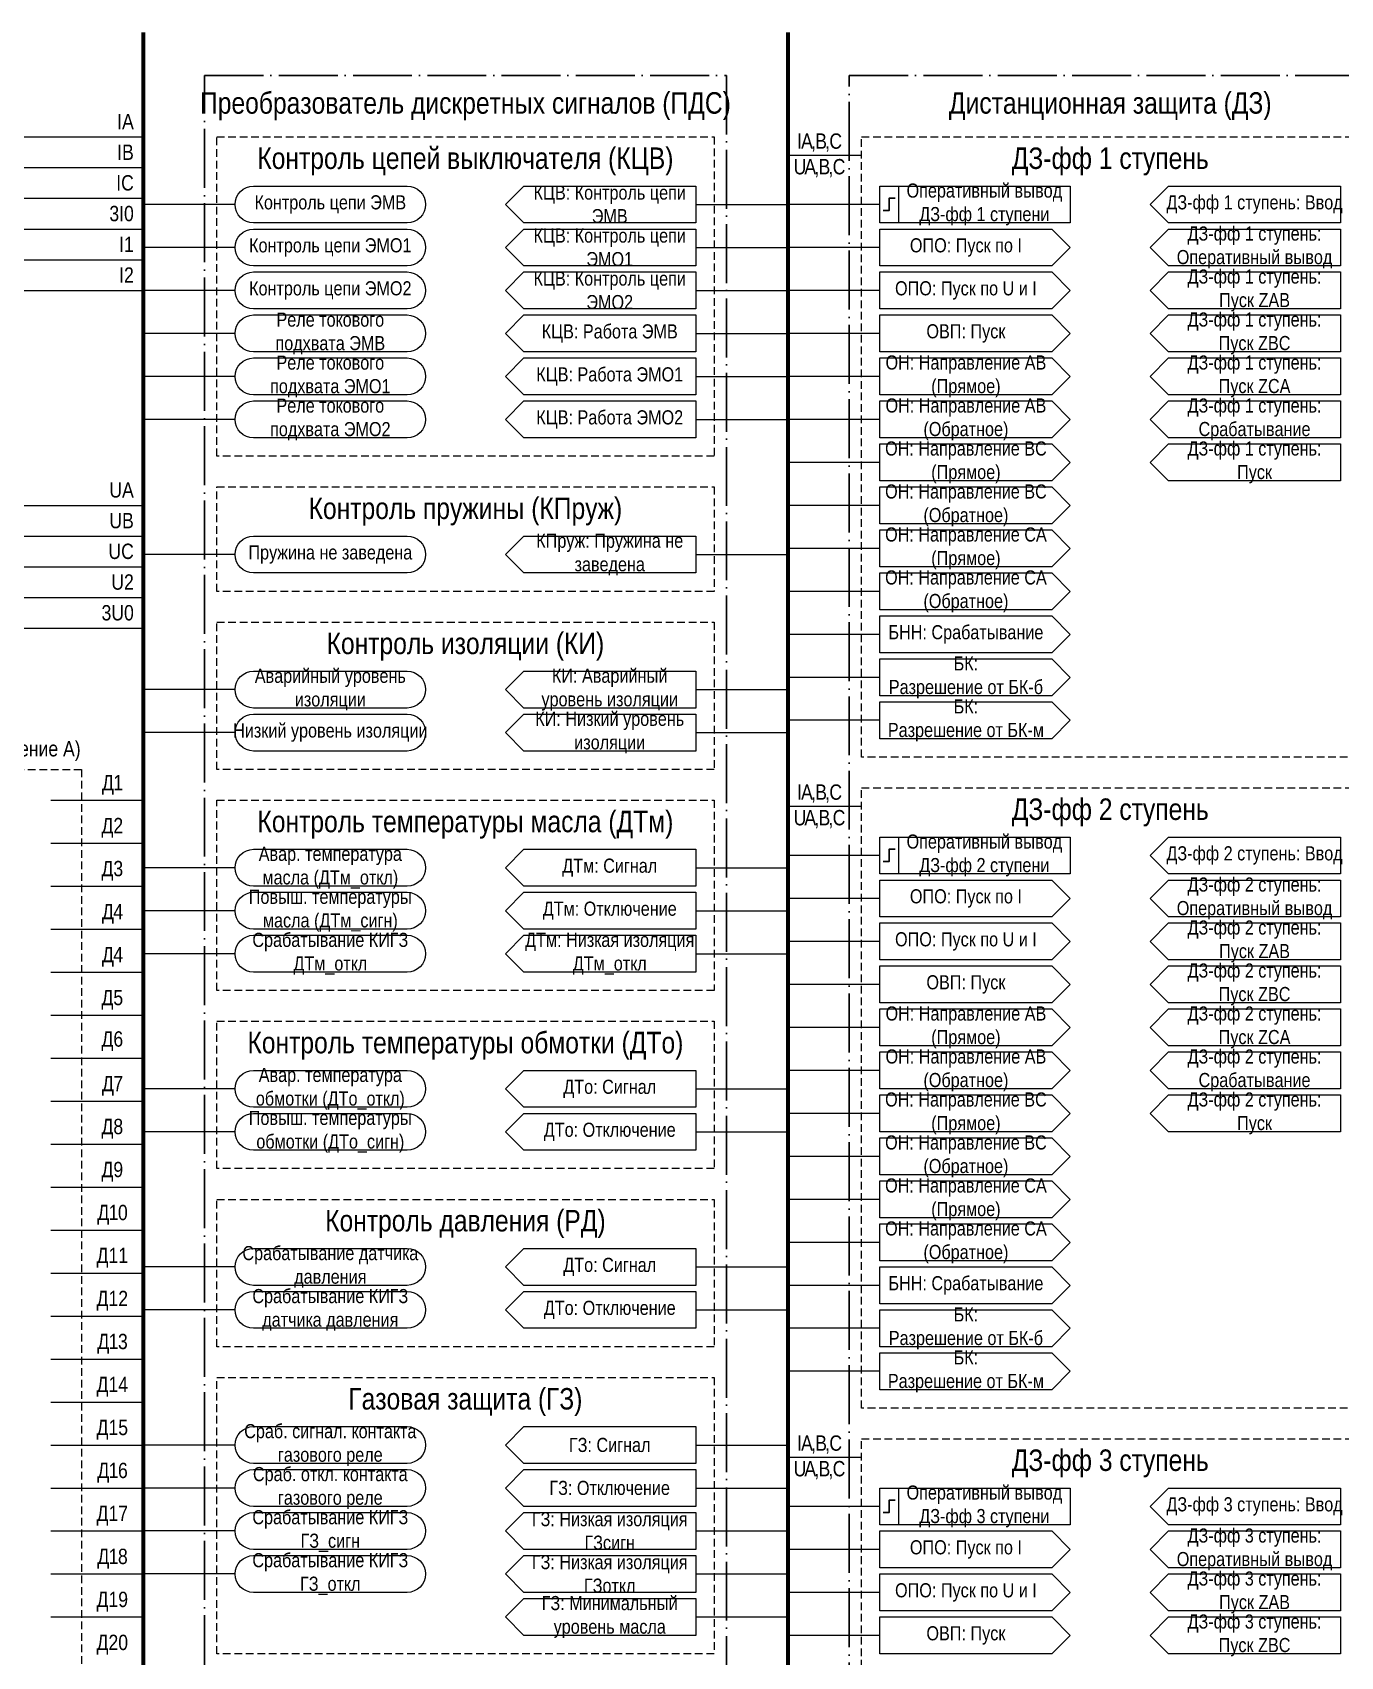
# Model space of a CAD drawing. Header units: millimetres. Extents: x -32357 to 1150, y -489 to 2440.
# Drawn here: x -32197 to -31984, y 519.6 to 784 of the extents above; entities that cross this region are included whole.
import ezdxf

# ---------------------------------------------------------------- set-up
doc = ezdxf.new("R2010")
doc.units = ezdxf.units.MM
doc.linetypes.add('ACAD_ISO04W100', pattern=[30, 24, -3, 0, -3])
doc.linetypes.add('штриховая2', pattern=[0.375, 0.25, -0.125])
doc.layers.add('TEXT', color=7, linetype='Continuous', lineweight=25)
doc.styles.add('2.5_Gost_RD', font='ARIALN.TTF', dxfattribs={"height": 2.5})
doc.styles.add('3.5_Gost_RD', font='ARIALN.TTF', dxfattribs={"height": 3.5})

msp = doc.modelspace()

# ---------------------------------------------------------------- linework, layer by layer
at = {"lineweight": 100, "ltscale": 100}
for p, q in [((-32179, 784), (-32179, 17)), ((-32074, 784), (-32074, 17))]:
    msp.add_line(p, q, dxfattribs=at)
at = {"ltscale": 100}
for p, q in [((-32201, 767), (-32179, 767)), ((-32201, 762), (-32179, 762)), ((-32074, 764), (-32062, 764)), ((-32201, 757), (-32179, 757)), ((-32164, 756), (-32179, 756)), ((-32089, 756), (-32074, 756)), ((-32059, 756), (-32074, 756)), ((-32201, 752), (-32179, 752)), ((-32179, 747), (-32179, 749)), ((-32164, 749), (-32179, 749)), ((-32089, 749), (-32074, 749)), ((-32059, 749), (-32074, 749)), ((-32201, 747), (-32179, 747)), ((-32201, 742), (-32179, 742)), ((-32164, 742), (-32179, 742)), ((-32089, 742), (-32074, 742)), ((-32059, 742), (-32074, 742)), ((-32164, 735), (-32179, 735)), ((-32089, 735), (-32074, 735)), ((-32059, 735), (-32074, 735)), ((-32164, 728), (-32179, 728)), ((-32089, 728), (-32074, 728)), ((-32059, 728), (-32074, 728)), ((-32164, 721), (-32179, 721)), ((-32089, 721), (-32074, 721)), ((-32059, 721), (-32074, 721)), ((-32059, 714), (-32074, 714)), ((-32201, 707), (-32179, 707)), ((-32059, 707), (-32074, 707)), ((-32201, 702), (-32179, 702)), ((-32164, 699), (-32179, 699)), ((-32089, 699), (-32074, 699)), ((-32059, 700), (-32074, 700)), ((-32201, 697), (-32179, 697)), ((-32059, 693), (-32074, 693)), ((-32201, 692), (-32179, 692)), ((-32201, 687), (-32179, 687)), ((-32059, 686), (-32074, 686)), ((-32164, 677), (-32179, 677)), ((-32089, 677), (-32074, 677)), ((-32059, 679), (-32074, 679)), ((-32059, 672), (-32074, 672)), ((-32164, 670), (-32179, 670)), ((-32089, 670), (-32074, 670)), ((-32194, 659), (-32179, 659)), ((-32074, 658), (-32062, 658)), ((-32194, 652), (-32179, 652)), ((-32164, 648), (-32179, 648)), ((-32089, 648), (-32074, 648)), ((-32059, 650), (-32074, 650)), ((-32194, 645), (-32179, 645)), ((-32059, 643), (-32074, 643)), ((-32164, 641), (-32179, 641)), ((-32089, 641), (-32074, 641)), ((-32194, 638), (-32179, 638)), ((-32059, 636), (-32074, 636)), ((-32164, 634), (-32179, 634)), ((-32089, 634), (-32074, 634)), ((-32194, 631), (-32179, 631)), ((-32059, 629), (-32074, 629)), ((-32194, 624), (-32179, 624)), ((-32059, 622), (-32074, 622)), ((-32194, 617), (-32179, 617)), ((-32059, 615), (-32074, 615)), ((-32164, 612), (-32179, 612)), ((-32089, 612), (-32074, 612)), ((-32194, 610), (-32179, 610)), ((-32059, 608), (-32074, 608)), ((-32194, 603), (-32179, 603)), ((-32164, 605), (-32179, 605)), ((-32089, 605), (-32074, 605)), ((-32059, 601), (-32074, 601)), ((-32194, 596), (-32179, 596)), ((-32059, 594), (-32074, 594)), ((-32194, 589), (-32179, 589)), ((-32059, 587), (-32074, 587)), ((-32194, 582), (-32179, 582)), ((-32164, 583), (-32179, 583)), ((-32089, 583), (-32074, 583)), ((-32059, 580), (-32074, 580)), ((-32194, 575), (-32179, 575)), ((-32164, 576), (-32179, 576)), ((-32089, 576), (-32074, 576)), ((-32059, 573), (-32074, 573)), ((-32194, 568), (-32179, 568)), ((-32059, 566), (-32074, 566)), ((-32194, 561), (-32179, 561)), ((-32194, 554), (-32179, 554)), ((-32164, 554), (-32179, 554)), ((-32089, 554), (-32074, 554)), ((-32074, 552), (-32062, 552)), ((-32194, 547), (-32179, 547)), ((-32164, 547), (-32179, 547)), ((-32089, 547), (-32074, 547)), ((-32059, 544), (-32074, 544)), ((-32194, 540), (-32179, 540)), ((-32164, 540), (-32179, 540)), ((-32089, 540), (-32074, 540)), ((-32059, 537), (-32074, 537)), ((-32194, 533), (-32179, 533)), ((-32164, 533), (-32179, 533)), ((-32089, 533), (-32074, 533)), ((-32059, 530), (-32074, 530)), ((-32194, 526), (-32179, 526)), ((-32089, 526), (-32074, 526)), ((-32059, 523), (-32074, 523))]:
    msp.add_line(p, q, dxfattribs=at)
at = {"color": 251, "linetype": 'ACAD_ISO04W100', "lineweight": 30, "ltscale": 0.4, "true_color": 0x58595b}
for points in [[(-32169, 777), (-32084, 777), (-32084, 311), (-32169, 311)], [(-32064, 777), (-31979, 777), (-31979, 25), (-32064, 25)]]:
    msp.add_lwpolyline(points, close=True, dxfattribs=at)
at = {"linetype": 'штриховая2', "ltscale": 5}
for points in [[(-32167, 767), (-32086, 767), (-32086, 715), (-32167, 715)], [(-32062, 767), (-31981, 767), (-31981, 666), (-32062, 666)], [(-32167, 710), (-32086, 710), (-32086, 693), (-32167, 693)], [(-32167, 688), (-32086, 688), (-32086, 664), (-32167, 664)], [(-32167, 659), (-32086, 659), (-32086, 628), (-32167, 628)], [(-32062, 661), (-31981, 661), (-31981, 560), (-32062, 560)], [(-32167, 623), (-32086, 623), (-32086, 599), (-32167, 599)], [(-32167, 594), (-32086, 594), (-32086, 570), (-32167, 570)], [(-32167, 565), (-32086, 565), (-32086, 520), (-32167, 520)], [(-32062, 555), (-31981, 555), (-31981, 454), (-32062, 454)]]:
    msp.add_lwpolyline(points, close=True, dxfattribs=at)
at = {"ltscale": 100}
for points in [[(-32161, 753, -1), (-32161, 759), (-32136, 759, -1), (-32136, 753)], [(-32161, 746, -1), (-32161, 752), (-32136, 752, -1), (-32136, 746)], [(-32161, 739, -1), (-32161, 745), (-32136, 745, -1), (-32136, 739)], [(-32161, 732, -1), (-32161, 738), (-32136, 738, -1), (-32136, 732)], [(-32161, 725, -1), (-32161, 731), (-32136, 731, -1), (-32136, 725)], [(-32161, 718, -1), (-32161, 724), (-32136, 724, -1), (-32136, 718)], [(-32161, 696, -1), (-32161, 702), (-32136, 702, -1), (-32136, 696)], [(-32161, 674, -1), (-32161, 680), (-32136, 680, -1), (-32136, 674)], [(-32161, 667, -1), (-32161, 673), (-32136, 673, -1), (-32136, 667)], [(-32161, 645, -1), (-32161, 651), (-32136, 651, -1), (-32136, 645)], [(-32161, 638, -1), (-32161, 644), (-32136, 644, -1), (-32136, 638)], [(-32161, 631, -1), (-32161, 637), (-32136, 637, -1), (-32136, 631)], [(-32161, 609, -1), (-32161, 615), (-32136, 615, -1), (-32136, 609)], [(-32161, 602, -1), (-32161, 608), (-32136, 608, -1), (-32136, 602)], [(-32161, 580, -1), (-32161, 586), (-32136, 586, -1), (-32136, 580)], [(-32161, 573, -1), (-32161, 579), (-32136, 579, -1), (-32136, 573)], [(-32161, 551, -1), (-32161, 557), (-32136, 557, -1), (-32136, 551)], [(-32161, 544, -1), (-32161, 550), (-32136, 550, -1), (-32136, 544)], [(-32161, 537, -1), (-32161, 543), (-32136, 543, -1), (-32136, 537)], [(-32161, 530, -1), (-32161, 536), (-32136, 536, -1), (-32136, 530)]]:
    msp.add_lwpolyline(points, format="xyb", close=True, dxfattribs=at)
for points in [[(-32089, 753), (-32117, 753), (-32120, 756), (-32117, 759), (-32089, 759)], [(-32059, 759), (-32056, 759), (-32056, 753), (-32059, 753)], [(-32059, 759), (-32028, 759), (-32028, 753), (-32059, 753)], [(-31984, 753), (-32012, 753), (-32015, 756), (-32012, 759), (-31984, 759)], [(-32117, 752), (-32089, 752), (-32089, 746), (-32117, 746), (-32120, 749)], [(-32012, 752), (-31984, 752), (-31984, 746), (-32012, 746), (-32015, 749)], [(-32117, 745), (-32089, 745), (-32089, 739), (-32117, 739), (-32120, 742)], [(-31984, 739), (-32012, 739), (-32015, 742), (-32012, 745), (-31984, 745)], [(-32117, 738), (-32089, 738), (-32089, 732), (-32117, 732), (-32120, 735)], [(-31984, 732), (-32012, 732), (-32015, 735), (-32012, 738), (-31984, 738)], [(-32117, 731), (-32089, 731), (-32089, 725), (-32117, 725), (-32120, 728)], [(-31984, 725), (-32012, 725), (-32015, 728), (-32012, 731), (-31984, 731)], [(-32117, 724), (-32089, 724), (-32089, 718), (-32117, 718), (-32120, 721)], [(-31984, 718), (-32012, 718), (-32015, 721), (-32012, 724), (-31984, 724)], [(-31984, 711), (-32012, 711), (-32015, 714), (-32012, 717), (-31984, 717)], [(-32089, 696), (-32117, 696), (-32120, 699), (-32117, 702), (-32089, 702)], [(-32117, 680), (-32089, 680), (-32089, 674), (-32117, 674), (-32120, 677)], [(-32089, 667), (-32117, 667), (-32120, 670), (-32117, 673), (-32089, 673)], [(-32089, 645), (-32117, 645), (-32120, 648), (-32117, 651), (-32089, 651)], [(-32059, 653), (-32056, 653), (-32056, 647), (-32059, 647)], [(-32059, 653), (-32028, 653), (-32028, 647), (-32059, 647)], [(-31984, 647), (-32012, 647), (-32015, 650), (-32012, 653), (-31984, 653)], [(-32012, 646), (-31984, 646), (-31984, 640), (-32012, 640), (-32015, 643)], [(-32117, 644), (-32089, 644), (-32089, 638), (-32117, 638), (-32120, 641)], [(-31984, 633), (-32012, 633), (-32015, 636), (-32012, 639), (-31984, 639)], [(-32117, 637), (-32089, 637), (-32089, 631), (-32117, 631), (-32120, 634)], [(-31984, 626), (-32012, 626), (-32015, 629), (-32012, 632), (-31984, 632)], [(-31984, 619), (-32012, 619), (-32015, 622), (-32012, 625), (-31984, 625)], [(-31984, 612), (-32012, 612), (-32015, 615), (-32012, 618), (-31984, 618)], [(-32089, 609), (-32117, 609), (-32120, 612), (-32117, 615), (-32089, 615)], [(-31984, 605), (-32012, 605), (-32015, 608), (-32012, 611), (-31984, 611)], [(-32117, 608), (-32089, 608), (-32089, 602), (-32117, 602), (-32120, 605)], [(-32089, 580), (-32117, 580), (-32120, 583), (-32117, 586), (-32089, 586)], [(-32117, 579), (-32089, 579), (-32089, 573), (-32117, 573), (-32120, 576)], [(-32089, 551), (-32117, 551), (-32120, 554), (-32117, 557), (-32089, 557)], [(-32117, 550), (-32089, 550), (-32089, 544), (-32117, 544), (-32120, 547)], [(-32059, 547), (-32056, 547), (-32056, 541), (-32059, 541)], [(-32059, 547), (-32028, 547), (-32028, 541), (-32059, 541)], [(-31984, 541), (-32012, 541), (-32015, 544), (-32012, 547), (-31984, 547)], [(-32117, 543), (-32089, 543), (-32089, 537), (-32117, 537), (-32120, 540)], [(-32012, 540), (-31984, 540), (-31984, 534), (-32012, 534), (-32015, 537)], [(-32117, 536), (-32089, 536), (-32089, 530), (-32117, 530), (-32120, 533)], [(-31984, 527), (-32012, 527), (-32015, 530), (-32012, 533), (-31984, 533)], [(-32117, 529), (-32089, 529), (-32089, 523), (-32117, 523), (-32120, 526)], [(-31984, 520), (-32012, 520), (-32015, 523), (-32012, 526), (-31984, 526)]]:
    msp.add_lwpolyline(points, close=True, dxfattribs=at)
at = {"lineweight": 30, "ltscale": 100}
for points in [[(-32056.5, 757), (-32057.5, 757), (-32057.5, 755), (-32058.5, 755)], [(-32056.5, 651), (-32057.5, 651), (-32057.5, 649), (-32058.5, 649)], [(-32056.5, 545), (-32057.5, 545), (-32057.5, 543), (-32058.5, 543)]]:
    msp.add_lwpolyline(points, dxfattribs=at)
at = {"ltscale": 100}
for points in [[(-32059, 752), (-32031, 752), (-32028, 749), (-32031, 746), (-32059, 746), (-32059, 752)], [(-32059, 745), (-32031, 745), (-32028, 742), (-32031, 739), (-32059, 739), (-32059, 745)], [(-32059, 738), (-32031, 738), (-32028, 735), (-32031, 732), (-32059, 732), (-32059, 738)], [(-32059, 731), (-32031, 731), (-32028, 728), (-32031, 725), (-32059, 725), (-32059, 731)], [(-32059, 724), (-32031, 724), (-32028, 721), (-32031, 718), (-32059, 718), (-32059, 724)], [(-32059, 717), (-32031, 717), (-32028, 714), (-32031, 711), (-32059, 711), (-32059, 717)], [(-32059, 710), (-32031, 710), (-32028, 707), (-32031, 704), (-32059, 704), (-32059, 710)], [(-32059, 703), (-32031, 703), (-32028, 700), (-32031, 697), (-32059, 697), (-32059, 703)], [(-32059, 696), (-32031, 696), (-32028, 693), (-32031, 690), (-32059, 690), (-32059, 696)], [(-32059, 689), (-32031, 689), (-32028, 686), (-32031, 683), (-32059, 683), (-32059, 689)], [(-32059, 682), (-32031, 682), (-32028, 679), (-32031, 676), (-32059, 676), (-32059, 682)], [(-32059, 675), (-32031, 675), (-32028, 672), (-32031, 669), (-32059, 669), (-32059, 675)], [(-32059, 646), (-32031, 646), (-32028, 643), (-32031, 640), (-32059, 640), (-32059, 646)], [(-32059, 639), (-32031, 639), (-32028, 636), (-32031, 633), (-32059, 633), (-32059, 639)], [(-32059, 632), (-32031, 632), (-32028, 629), (-32031, 626), (-32059, 626), (-32059, 632)], [(-32059, 625), (-32031, 625), (-32028, 622), (-32031, 619), (-32059, 619), (-32059, 625)], [(-32059, 618), (-32031, 618), (-32028, 615), (-32031, 612), (-32059, 612), (-32059, 618)], [(-32059, 611), (-32031, 611), (-32028, 608), (-32031, 605), (-32059, 605), (-32059, 611)], [(-32059, 604), (-32031, 604), (-32028, 601), (-32031, 598), (-32059, 598), (-32059, 604)], [(-32059, 597), (-32031, 597), (-32028, 594), (-32031, 591), (-32059, 591), (-32059, 597)], [(-32059, 590), (-32031, 590), (-32028, 587), (-32031, 584), (-32059, 584), (-32059, 590)], [(-32059, 583), (-32031, 583), (-32028, 580), (-32031, 577), (-32059, 577), (-32059, 583)], [(-32059, 576), (-32031, 576), (-32028, 573), (-32031, 570), (-32059, 570), (-32059, 576)], [(-32059, 569), (-32031, 569), (-32028, 566), (-32031, 563), (-32059, 563), (-32059, 569)], [(-32059, 540), (-32031, 540), (-32028, 537), (-32031, 534), (-32059, 534), (-32059, 540)], [(-32059, 533), (-32031, 533), (-32028, 530), (-32031, 527), (-32059, 527), (-32059, 533)], [(-32059, 526), (-32031, 526), (-32028, 523), (-32031, 520), (-32059, 520), (-32059, 526)]]:
    msp.add_lwpolyline(points, dxfattribs=at)
at = {"color": 7, "linetype": 'штриховая2', "ltscale": 5}
msp.add_lwpolyline([(-32239, 664), (-32189, 664), (-32189, 72), (-32239, 72)], close=True, dxfattribs=at)

# ---------------------------------------------------------------- texts
at = {"color": 30, "ltscale": 100, "true_color": 0xf7941d, "char_height": 3.5, "attachment_point": 5, "style": '3.5_Gost_RD'}
for s, insert, width in [('Преобразователь дискретных сигналов (ПДС)', (-32126.5, 772), 85), ('Дистанционная защита (ДЗ)', (-32021.5, 772), 85), ('Контроль цепей выключателя (КЦВ)', (-32126.5, 763), 81), ('ДЗ-фф 1 ступень', (-32021.5, 763), 81), ('Контроль пружины (КПруж)', (-32126.5, 706), 81), ('Контроль изоляции (КИ)', (-32126.5, 684), 81), ('ДЗ-фф 2 ступень', (-32021.5, 657), 81), ('Контроль температуры масла (ДТм)', (-32126.5, 655), 81), ('Контроль температуры обмотки (ДТо)', (-32126.5, 619), 81), ('Контроль давления (РД)', (-32126.5, 590), 81), ('Газовая защита (ГЗ)', (-32126.5, 561), 81), ('ДЗ-фф 3 ступень', (-32021.5, 551), 81)]:
    msp.add_mtext(s, dxfattribs=dict(at, insert=insert, width=width))
at = {"ltscale": 100, "style": '2.5_Gost_RD'}
for s, insert, char_height, width, attachment_point in [('IA', (-32180.5, 769.5), 2.5, 4, 6), ('{\\T0.8;IA,B,C UA,B,C }', (-32069, 764), 2.5, 10, 5), ('IB', (-32180.5, 764.5), 2.5, 4, 6), ('IC', (-32180.5, 759.5), 2.5, 4, 6), ('КЦВ: Контроль цепи ЭМВ', (-32103, 756), 2.3, 28, 5), ('ДЗ-фф 1 ступень: Ввод', (-31998, 756), 2.3, 28, 5), ('3I0', (-32180.5, 754.5), 2.5, 5, 6), ('КЦВ: Контроль цепи ЭМО1', (-32103, 749), 2.3, 28, 5), ('ДЗ-фф 1 ступень: Оперативный вывод', (-31998, 749), 2.3, 28, 5), ('I1', (-32180.5, 749.5), 2.5, 2, 6), ('I2', (-32180.5, 744.5), 2.5, 2, 6), ('КЦВ: Контроль цепи ЭМО2', (-32103, 742), 2.3, 28, 5), ('ДЗ-фф 1 ступень: \\PПуск {\\C7;ZАВ}', (-31998, 742), 2.3, 28, 5), ('ДЗ-фф 1 ступень: \\PПуск {\\C7;ZBC}', (-31998, 735), 2.3, 28, 5), ('КЦВ: Работа ЭМВ', (-32103, 735), 2.3, 28, 5), ('ДЗ-фф 1 ступень: \\PПуск {\\C7;ZCA}', (-31998, 728), 2.3, 28, 5), ('КЦВ: Работа ЭМО1', (-32103, 728), 2.3, 28, 5), ('КЦВ: Работа ЭМО2', (-32103, 721), 2.3, 28, 5), ('ДЗ-фф 1 ступень: Срабатывание', (-31998, 721), 2.3, 28, 5), ('ДЗ-фф 1 ступень: \\PПуск', (-31998, 714), 2.3, 28, 5), ('UA', (-32180.5, 709.5), 2.5, 7, 6), ('UB', (-32180.5, 704.5), 2.5, 7, 6), ('UC', (-32180.5, 699.5), 2.5, 7, 6), ('КПруж: Пружина не заведена', (-32103, 699), 2.3, 28, 5), ('U2', (-32180.5, 694.5), 2.5, 7, 6), ('3U0 ', (-32180.5, 689.5), 2.5, 14.4762, 6), ('КИ: Аварийный уровень изоляции', (-32103, 677), 2.3, 28, 5), ('КИ: Низкий уровень изоляции', (-32103, 670), 2.3, 28, 5), ('{\\C7;Матрица входов (См. \\C2;Приложение А\\C7;)}', (-32214, 667), 2.5, 50, 5), ('{\\T0.95;Д1}', (-32184, 661.5), 2.5, 10, 5), ('{\\T0.8;IA,B,C UA,B,C }', (-32069, 658), 2.5, 10, 5), ('Д2', (-32184, 654.5), 2.5, 10, 5), ('ДЗ-фф 2 ступень: Ввод', (-31998, 650), 2.3, 28, 5), ('Д3', (-32184, 647.5), 2.5, 10, 5), ('ДТм: {\\A1;Сигнал}', (-32103, 648), 2.3, 28, 5), ('ДЗ-фф 2 ступень: Оперативный вывод', (-31998, 643), 2.3, 28, 5), ('ДТм: {\\A1;Отключение}', (-32103, 641), 2.3, 28, 5), ('ДТм: {\\A1;Низкая изоляция ДТм_откл}', (-32103, 634), 2.3, 28, 5), ('ДЗ-фф 2 ступень: \\PПуск {\\C7;ZАВ}', (-31998, 636), 2.3, 28, 5), ('{\\T0.95;Д4}', (-32184, 633.5), 2.5, 10, 5), ('ДЗ-фф 2 ступень: \\PПуск {\\C7;ZBC}', (-31998, 629), 2.3, 28, 5), ('Д5', (-32184, 626.5), 2.5, 10, 5), ('ДЗ-фф 2 ступень: \\PПуск {\\C7;ZCA}', (-31998, 622), 2.3, 28, 5), ('Д6', (-32184, 619.75), 2.5, 10, 5), ('ДЗ-фф 2 ступень: Срабатывание', (-31998, 615), 2.3, 28, 5), ('{\\T0.95;Д7}', (-32184, 612.5), 2.5, 10, 5), ('ДТо: {\\A1;Сигнал}', (-32103, 612), 2.3, 28, 5), ('ДЗ-фф 2 ступень: \\PПуск', (-31998, 608), 2.3, 28, 5), ('Д8', (-32184, 605.5), 2.5, 10, 5), ('ДТо: {\\A1;Отключение}', (-32103, 605), 2.3, 28, 5), ('Д9', (-32184, 598.5), 2.5, 10, 5), ('{\\T0.95;Д10}', (-32184, 591.5), 2.5, 10, 5), ('Д11', (-32184, 584.5), 2.5, 10, 5), ('ДТо: {\\A1;Сигнал}', (-32103, 583), 2.3, 28, 5), ('Д12', (-32184, 577.5), 2.5, 10, 5), ('ДТо: {\\A1;Отключение}', (-32103, 576), 2.3, 28, 5), ('{\\T0.95;Д13}', (-32184, 570.5), 2.5, 10, 5), ('Д14', (-32184, 563.5), 2.5, 10, 5), ('Д15', (-32184, 556.5), 2.5, 10, 5), ('{\\T0.8;IA,B,C UA,B,C }', (-32069, 552), 2.5, 10, 5), ('ГЗ: {\\A1;Сигнал}', (-32103, 554), 2.3, 28, 5), ('{\\T0.95;Д16}', (-32184, 549.5), 2.5, 10, 5), ('ГЗ: {\\A1;Отключение}', (-32103, 547), 2.3, 28, 5), ('ДЗ-фф 3 ступень: Ввод', (-31998, 544), 2.3, 28, 5), ('Д17', (-32184, 542.5), 2.5, 10, 5), ('ГЗ: {\\A1;Низкая изоляция ГЗсигн}', (-32103, 540), 2.3, 28, 5), ('ДЗ-фф 3 ступень: Оперативный вывод', (-31998, 537), 2.3, 28, 5), ('{\\T0.95;Д18}', (-32184, 535.5), 2.5, 10, 5), ('ГЗ: {\\A1;Низкая изоляция ГЗоткл}', (-32103, 533), 2.3, 28, 5), ('ДЗ-фф 3 ступень:\\PПуск {\\C7;ZАВ}', (-31998, 530), 2.3, 28, 5), ('Д19', (-32184, 528.5), 2.5, 10, 5), ('ГЗ: {\\A1;Минимальный уровень масла}', (-32103, 526), 2.3, 28, 5), ('ДЗ-фф 3 ступень: \\PПуск {\\C7;ZBC}', (-31998, 523), 2.3, 28, 5), ('Д20', (-32184, 521.5), 2.5, 10, 5)]:
    msp.add_mtext(s, dxfattribs=dict(at, insert=insert, char_height=char_height, width=width, attachment_point=attachment_point))
at = {"color": 2, "ltscale": 100, "insert": (-32184, 640.5), "char_height": 2.5, "width": 10, "attachment_point": 5, "style": '2.5_Gost_RD'}
msp.add_mtext('{\\T0.95;Д4}', dxfattribs=at)
at = {"layer": 'TEXT', "color": 0, "ltscale": 100, "char_height": 2.3, "width": 28, "attachment_point": 5, "style": '2.5_Gost_RD'}
for s, insert in [('{\\C256;Оперативный вывод ДЗ-фф 1 ступени }', (-32042, 756)), ('{\\C256;ОПО: Пуск по I}', (-32045, 749)), ('{\\C256;ОПО: Пуск по U и I}', (-32045, 742)), ('{\\C256;ОВП: Пуск}', (-32045, 735)), ('{\\C256;ОН: Направление АВ (Прямое)}', (-32045, 728)), ('{\\C256;ОН: Направление АВ (Обратное)}', (-32045, 721)), ('{\\C256;ОН: Направление ВС (Прямое)}', (-32045, 714)), ('{\\C256;ОН: Направление ВС (Обратное)}', (-32045, 707)), ('\\pt23;{\\C256;ОН: Направление СА (Прямое)}', (-32045, 700)), ('{\\C256;ОН: Направление СА (Обратное)}', (-32045, 693)), ('{\\C256;БНН: Срабатывание}', (-32045, 686)), ('{\\C256;БК: \\PРазрешение от БК-б}', (-32045, 679)), ('{\\C256;БК: \\PРазрешение от БК-м}', (-32045, 672)), ('{\\C256;Оперативный вывод ДЗ-фф 2 ступени }', (-32042, 650)), ('{\\C256;ОПО: Пуск по I}', (-32045, 643)), ('{\\C256;ОПО: Пуск по U и I}', (-32045, 636)), ('{\\C256;ОВП: Пуск}', (-32045, 629)), ('{\\C256;ОН: Направление АВ (Прямое)}', (-32045, 622)), ('{\\C256;ОН: Направление АВ (Обратное)}', (-32045, 615)), ('{\\C256;ОН: Направление ВС (Прямое)}', (-32045, 608)), ('{\\C256;ОН: Направление ВС (Обратное)}', (-32045, 601)), ('\\pt23;{\\C256;ОН: Направление СА (Прямое)}', (-32045, 594)), ('{\\C256;ОН: Направление СА (Обратное)}', (-32045, 587)), ('{\\C256;БНН: Срабатывание}', (-32045, 580)), ('{\\C256;БК: \\PРазрешение от БК-б}', (-32045, 573)), ('{\\C256;БК: \\PРазрешение от БК-м}', (-32045, 566)), ('{\\C256;Оперативный вывод ДЗ-фф 3 ступени }', (-32042, 544)), ('{\\C256;ОПО: Пуск по I}', (-32045, 537)), ('{\\C256;ОПО: Пуск по U и I}', (-32045, 530)), ('{\\C256;ОВП: Пуск}', (-32045, 523))]:
    msp.add_mtext(s, dxfattribs=dict(at, insert=insert))
at = {"layer": 'TEXT', "color": 2, "ltscale": 100, "char_height": 2.3, "width": 31, "attachment_point": 5, "style": '2.5_Gost_RD'}
for s, insert in [('Контроль цепи ЭМВ', (-32148.5, 756)), ('Контроль цепи ЭМО1', (-32148.5, 749)), ('Контроль цепи ЭМО2', (-32148.5, 742)), ('Реле токового \\Pподхвата ЭМВ', (-32148.5, 735)), ('Реле токового \\Pподхвата ЭМО1', (-32148.5, 728)), ('Реле токового \\Pподхвата ЭМО2', (-32148.5, 721)), ('Пружина не заведена', (-32148.5, 699)), ('Аварийный уровень изоляции', (-32148.5, 677)), ('Низкий уровень изоляции', (-32148.5, 670)), ('\\A1;Авар. температура масла (ДТм_откл)', (-32148.5, 648)), ('\\A1;Повыш. температуры масла (ДТм_сигн)', (-32148.5, 641)), ('\\A1;Срабатывание КИГЗ ДТм_откл', (-32148.5, 634)), ('\\A1;Авар. температура обмотки (ДТо_откл)', (-32148.5, 612)), ('\\A1;Повыш. температуры обмотки (ДТо_сигн)', (-32148.5, 605)), ('\\A1;Срабатывание датчика давления', (-32148.5, 583)), ('\\A1;Срабатывание КИГЗ датчика давления', (-32148.5, 576)), ('\\A1;Сраб. сигнал. контакта газового реле', (-32148.5, 554)), ('\\A1;Сраб. откл. контакта газового реле', (-32148.5, 547)), ('\\A1;Срабатывание КИГЗ ГЗ_сигн', (-32148.5, 540)), ('\\A1;Срабатывание КИГЗ ГЗ_откл', (-32148.5, 533))]:
    msp.add_mtext(s, dxfattribs=dict(at, insert=insert))

doc.saveas('drawing.dxf')
